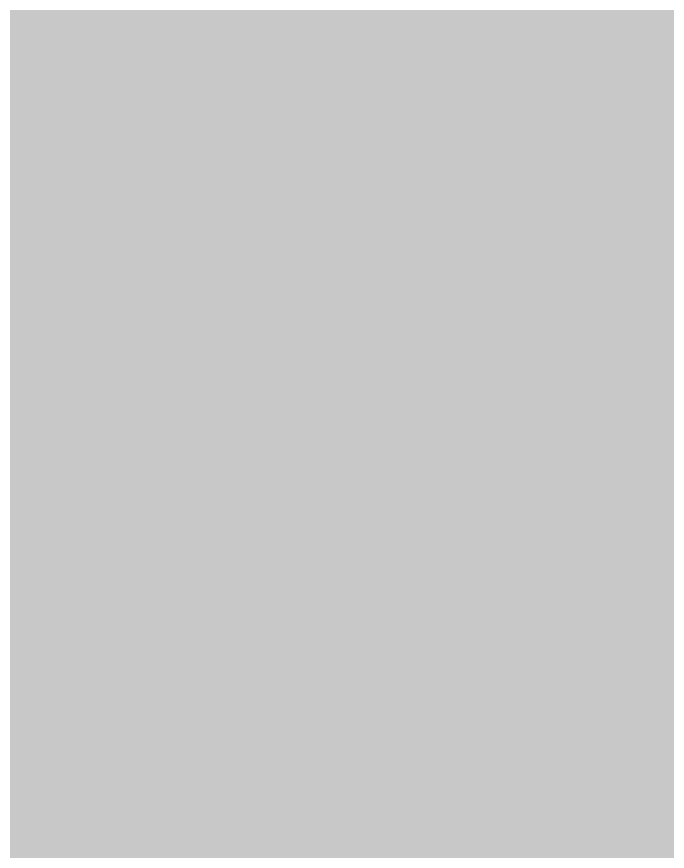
# Model space of a CAD drawing. Header units: inches. Extents: x -4218 to -1830, y 9757 to 12359.
# Drawn here: x -3213.92215 to -3213.9152, y 10934.18897 to 10934.19788 of the extents above; entities that cross this region are included whole.
import ezdxf

# ---------------------------------------------------------------- set-up
doc = ezdxf.new("R2010")
doc.units = ezdxf.units.IN
doc.header["$MEASUREMENT"] = 0
doc.layers.add('A-FLOR-PATT-1', color=9, linetype='Continuous', lineweight=9)

msp = doc.modelspace()

# ---------------------------------------------------------------- hatches: boundary and pattern name
at = {"layer": 'A-FLOR-PATT-1'}
h = msp.add_hatch(dxfattribs=at)
h.set_pattern_fill('FP_1', color=256, style=0, pattern_type=2)
h.set_pattern_definition([(0, (-3.762, 0), (15.359, 3.84), [1.267, -10.252, 1.267, -10.252, -61.438]), (0, (-3.762, 0), (15.359, 3.84), [-23.039, 1.267, -21.772, 1.267, -10.252, -26.879]), (0, (-3.762, 0), (15.359, 3.84), [-57.598, 1.267, -6.413, 1.267, -17.932]), (119.999, (1.998, 1.92), (-11.0053389, 11.3823423), [1.267, -10.253, 1.267, -10.253, -61.439]), (119.999, (1.998, 1.92), (-11.0053389, 11.3823423), [-23.04, 1.267, -21.773, 1.267, -10.253, -26.88]), (119.999, (1.998, 1.92), (-11.0053389, 11.3823423), [-57.599, 1.267, -6.413, 1.267, -17.933]), (240.001, (3.918, 9.6), (-4.3541968, -15.2222262), [1.267, -10.253, 1.267, -10.253, -61.439]), (240.001, (3.918, 9.6), (-4.3541968, -15.2222262), [-23.04, 1.267, -21.773, 1.267, -10.253, -26.88]), (240.001, (3.918, 9.6), (-4.3541968, -15.2222262), [-57.599, 1.267, -6.413, 1.267, -17.933])])
h.paths.add_polyline_path([(-3401.6356997, 10848.6393961), (-3400.1737367, 10848.6393961), (-3400.1737367, 10851.1393961), (-3367.5237367, 10851.1714596), (-3367.5237367, 10934.1893961), (-3249.9237367, 10934.1893961), (-3249.9237367, 11049.2893961), (-3400.1737367, 11049.2893961), (-3400.1737367, 11247.6393961), (-3401.4237367, 11247.6671188), (-3401.4237367, 11250.1393961), (-3404.1737367, 11250.1393961), (-3404.1737367, 11145.2011149), (-3403.1737367, 11145.2011149), (-3403.1424867, 11244.4393961), (-3402.7485398, 11244.4393961), (-3402.7485398, 11247.1268961), (-3401.1737367, 11247.1268961), (-3401.1737367, 11244.4393961), (-3400.6737367, 11244.4393961), (-3400.6737367, 11109.9268961), (-3401.0487367, 11109.9268961), (-3401.0487367, 11107.1776774), (-3404.1737367, 11107.1768961), (-3404.1737367, 10848.6393961), (-3401.8731304, 10848.6393961)], flags=0)
h.paths.add_polyline_path([(-3401.4240129, 10851.4518961), (-3402.7485398, 10851.4518961), (-3402.7485398, 10854.1393961), (-3403.1737367, 10854.1393961), (-3403.1424867, 11104.2393961), (-3402.7485398, 11104.2393961), (-3402.7485398, 11106.9268961), (-3401.1737367, 11106.9268961), (-3401.1737367, 11104.2393961), (-3400.6737367, 11104.2393961), (-3400.6737367, 10854.1393961), (-3401.1737367, 10854.1393961), (-3401.1737367, 10851.4518961), (-3401.4237367, 10851.4518961)], flags=0)
h.paths.add_polyline_path([(-3213.9237367, 10911.7811093), (-3019.5237367, 11005.5751122), (-3019.5237367, 11049.2893961), (-3213.9237367, 11049.2893961), (-3213.9237367, 10934.1893961)], flags=0)
h.paths.add_polyline_path([(-2983.5237367, 11022.944372), (-2937.9125089, 11044.9508516), (-2938.5013756, 11045.8039723), (-2939.1425191, 11047.4945286), (-2939.3604554, 11049.2893961), (-2939.1425191, 11051.0842636), (-2938.5013756, 11052.7748199), (-2937.4835891, 11054.2493382), (-2952.1158364, 11061.2893961), (-2983.5237367, 11061.2893961), (-2983.5237367, 11049.7099188)], flags=0)
h.paths.add_polyline_path([(-3205.137118, 11039.0406036), (-3206.1723942, 11039.1769003), (-3207.137118, 11039.576502), (-3207.9655451, 11040.2121765), (-3208.6012196, 11041.0406036), (-3209.0008213, 11042.0053274), (-3209.137118, 11043.0406036), (-3209.0008213, 11044.0758798), (-3208.6012196, 11045.0406036), (-3207.9655451, 11045.8690307), (-3207.137118, 11046.5047052), (-3206.1723942, 11046.9043069), (-3205.137118, 11047.0406036), (-3204.1018418, 11046.9043069), (-3203.137118, 11046.5047052), (-3202.3086909, 11045.8690307), (-3201.6730164, 11045.0406036), (-3201.2734147, 11044.0758798), (-3201.137118, 11043.0406036), (-3201.2734147, 11042.0053274), (-3201.6730164, 11041.0406036), (-3202.3086909, 11040.2121765), (-3203.137118, 11039.576502), (-3204.1018418, 11039.1769003)], flags=0)

doc.saveas('drawing.dxf')
